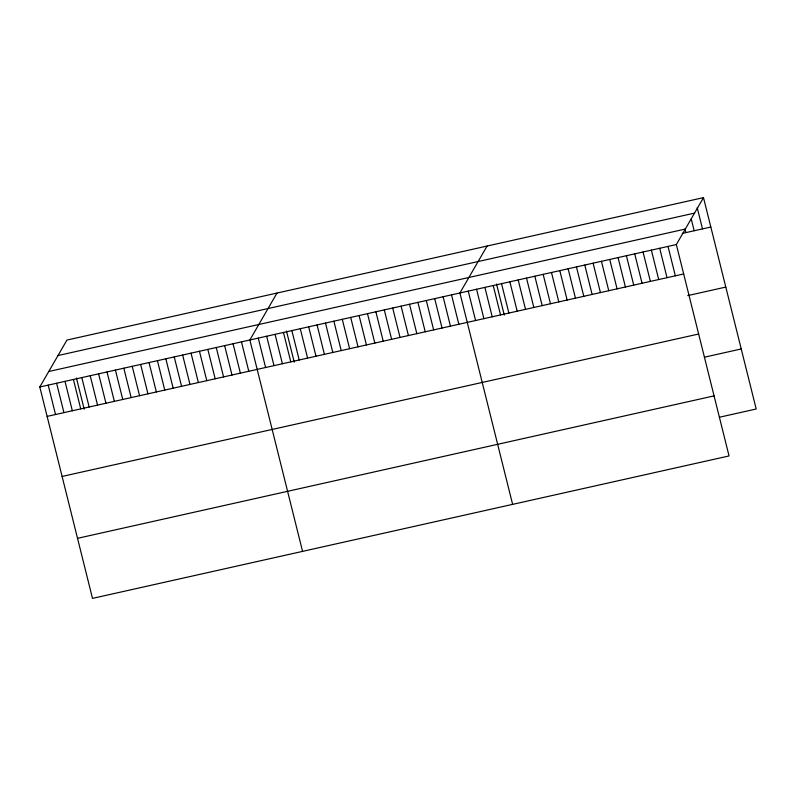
<?xml version="1.0" encoding="UTF-8"?>
<svg xmlns="http://www.w3.org/2000/svg" width="796" height="796" viewBox="0 0 796 796"><rect width="100%" height="100%" fill="white"/><g stroke="black" fill="none" stroke-linecap="round" stroke-linejoin="round"><path stroke-width="1.19" d="M703.495 197.617L676.341 244.551L729.046 455.939L92.505 598.383L39.8 386.995L66.954 340.061L703.495 197.617L756.2 409.005L719.335 417.253M277.008 293.057L249.854 339.982L302.56 551.369M487.072 246.054L459.919 292.978L512.624 504.365M57.989 355.553L694.53 213.109M48.765 371.503L685.306 229.059M682.291 233.417L710.828 227.029M39.8 386.995L676.341 244.551M47.133 416.398L683.674 273.953M687.744 295.595L725.803 287.077M62.108 476.456L698.649 334.012M704.361 357.205L741.225 348.956M77.53 538.325L714.072 395.881M697.226 207.716L702.5 228.89M691.246 218.99L694.182 230.75M684.978 229.089L685.853 232.611M668.013 246.412L675.346 275.814M659.695 248.272L667.028 277.685M651.367 250.133L658.7 279.545M643.049 252.004L650.382 281.406M634.72 253.864L642.054 283.267M626.402 255.725L633.725 285.127M618.074 257.586L625.407 286.998M609.746 259.446L617.079 288.858M601.428 261.317L608.761 290.719M593.1 263.178L600.433 292.58M584.781 265.038L592.105 294.44M576.453 266.899L583.786 296.311M568.125 268.769L575.458 298.172M559.807 270.63L567.14 300.032M551.479 272.491L558.812 301.893M543.161 274.351L550.494 303.754M534.832 276.212L542.166 305.624M526.514 278.083L533.837 307.485M518.186 279.943L525.519 309.345M509.858 281.804L517.191 311.206M501.54 283.665L508.873 313.077M496.545 284.033L504.296 315.136M493.212 285.525L500.545 314.937M484.893 287.396L492.217 316.798M476.565 289.256L483.898 318.659M468.237 291.117L475.57 320.519M451.511 294.858L458.844 324.27M443.113 296.739L450.446 326.141M434.706 298.619L442.039 328.022M426.308 300.5L433.641 329.902M417.91 302.38L425.233 331.783M409.502 304.261L416.835 333.663M401.104 306.142L408.428 335.544M392.697 308.022L400.03 337.424M384.299 309.903L391.632 339.305M375.891 311.783L383.224 341.185M367.493 313.664L374.826 343.066M359.086 315.544L366.419 344.947M350.688 317.425L358.021 346.827M342.28 319.305L349.613 348.708M333.882 321.186L341.215 350.588M325.484 323.067L332.808 352.469M317.077 324.947L324.41 354.349M308.679 326.828L316.002 356.23M300.271 328.708L307.604 358.11M291.873 330.589L299.206 359.991M286.48 331.046L294.241 362.14M283.466 332.469L290.799 361.872M275.068 334.35L282.401 363.752M266.66 336.23L273.993 365.633M258.262 338.101L265.595 367.513M241.457 341.862L248.79 371.274M233.059 343.743L240.382 373.155M224.651 345.623L231.984 375.035M216.253 347.504L223.576 376.916M207.846 349.384L215.179 378.796M199.448 351.265L206.781 380.677M191.04 353.145L198.373 382.558M182.642 355.026L189.975 384.438M174.234 356.906L181.568 386.319M165.837 358.787L173.17 388.189M157.429 360.668L164.762 390.07M149.031 362.548L156.364 391.95M140.623 364.429L147.956 393.831M132.226 366.309L139.559 395.712M123.828 368.19L131.151 397.592M115.42 370.07L122.753 399.473M107.022 371.951L114.355 401.353M98.614 373.831L105.948 403.234M90.217 375.712L97.55 405.114M81.809 377.593L89.142 406.995M76.426 378.05L84.177 409.144M73.411 379.473L80.744 408.875M65.003 381.354L72.337 410.756M56.606 383.234L63.939 412.636M48.198 385.115L55.531 414.517"/></g></svg>
